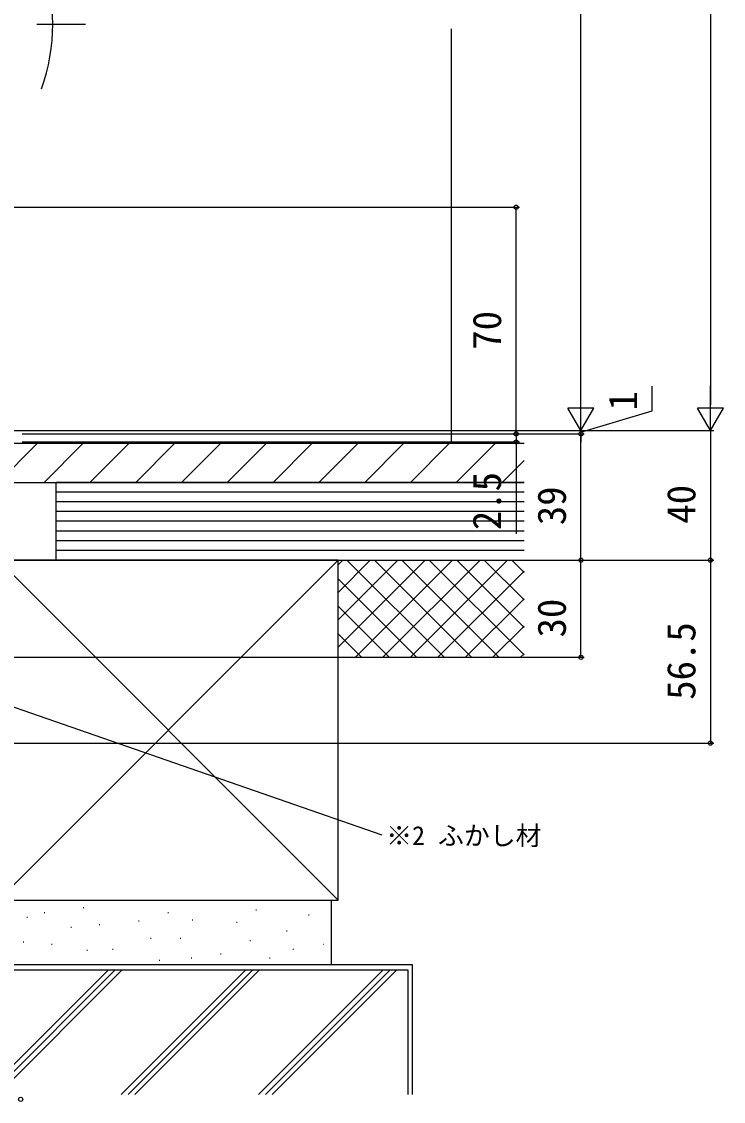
# Model space of a CAD drawing. Units: millimetres, scale not verified. Extents: x -538 to 512, y -790 to 792.
# Drawn here: x -93.1 to 123.7, y -205.6 to 127.9 of the extents above; entities that cross this region are included whole.
import ezdxf
from ezdxf.enums import TextEntityAlignment as Align

# ---------------------------------------------------------------- set-up
doc = ezdxf.new("R2010")
doc.units = ezdxf.units.MM
doc.header["$LTSCALE"] = 4
for name, color, linetype in [('0-4_YKK_12', 2, 'Continuous'), ('0-7_YKK_D', 6, 'Continuous'), ('0-9_YSS_K', 3, 'Continuous'), ('0-A_YSS_KE', 3, 'Continuous')]:
    doc.layers.add(name, color=color, linetype=linetype)
doc.styles.add('ＭＳ ゴシック', font='')
doc.styles.get('ＭＳ ゴシック').set_extended_font_data('MS Gothic')

msp = doc.modelspace()

# ---------------------------------------------------------------- linework, layer by layer
at = {"layer": '0-4_YKK_12'}
msp.add_line((-88.338, 127.128), (-73.338, 127.128), dxfattribs=at)
msp.add_arc((-143.438, 127.128), 60, 340.52878, 19.47122, dxfattribs=at)
at = {"layer": '0-7_YKK_D'}
for p, q in [((119.662, 293.554), (119.662, 9.554)), ((79.662, 9.554), (79.662, 263.554)), ((-117.638, 70.554), (60.662, 70.554)), ((59.662, 0.554), (59.662, 70.554)), ((79.662, 1.554), (79.662, 15.41)), ((119.662, 1.554), (119.662, 15.41)), ((79.662, 1.554), (75.662, 8.482)), ((83.662, 8.482), (75.662, 8.482)), ((79.662, 1.554), (83.662, 8.482)), ((119.662, 1.554), (115.662, 8.482)), ((123.662, 8.482), (115.662, 8.482)), ((119.662, 1.554), (123.662, 8.482)), ((79.662, 1.554), (79.662, 4.104)), ((-134.938, 1.554), (120.662, 1.554)), ((-134.938, 1.554), (80.662, 1.554)), ((-134.938, 1.554), (120.662, 1.554)), ((-134.938, 1.554), (80.662, 1.554)), ((-92.838, 0.554), (60.662, 0.554)), ((-92.838, 0.554), (60.662, 0.554)), ((-92.838, 0.554), (80.662, 0.554)), ((-92.838, 0.554), (80.662, 0.554)), ((59.662, 0.554), (59.662, 3.104)), ((59.662, 0.554), (59.662, -1.946)), ((79.662, 1.554), (79.662, 0.554)), ((79.662, 1.554), (79.662, 0.554)), ((79.662, 0.554), (79.662, -1.996)), ((79.662, -38.446), (79.662, 0.554)), ((119.662, 1.554), (119.662, -38.446)), ((-92.838, -1.946), (60.662, -1.946)), ((59.662, -1.946), (59.662, -30.274)), ((-113.338, -38.446), (120.662, -38.446)), ((-113.338, -38.446), (120.662, -38.446)), ((-92.838, -38.446), (80.662, -38.446)), ((-84.338, -38.446), (80.662, -38.446)), ((79.662, -68.446), (79.662, -38.446)), ((119.662, -38.446), (119.662, -94.946)), ((-157.838, -68.446), (80.662, -68.446)), ((-155.638, -94.946), (120.662, -94.946))]:
    msp.add_line(p, q, dxfattribs=at)
for points in [[(79.662, 1.054), (101.662, 7.654), (101.662, 15.267)], [(-112.338, -77.955), (-109.929, -78.791), (18.221, -123.276)]]:
    msp.add_lwpolyline(points, dxfattribs=at)
for centre in [(59.662, 70.554), (59.662, 0.554), (59.662, 0.554), (79.662, 0.554), (79.662, 0.554), (59.662, -1.946), (79.662, -38.446), (79.662, -38.446), (119.662, -38.446), (119.662, -38.446), (79.662, -68.446), (119.662, -94.946), (-93.338, -204.946)]:
    msp.add_circle(centre, 0.637, dxfattribs=at)
at = {"layer": '0-9_YSS_K'}
for p, q in [((39.662, -2.446), (39.662, 125.628)), ((-100.253, -14.446), (-88.253, -2.446)), ((-86.111, -14.446), (-74.111, -2.446)), ((-71.969, -14.446), (-59.969, -2.446)), ((-57.827, -14.446), (-45.827, -2.446)), ((-43.685, -14.446), (-31.685, -2.446)), ((-29.543, -14.446), (-17.543, -2.446)), ((-15.401, -14.446), (-3.401, -2.446)), ((-1.258, -14.446), (10.742, -2.446)), ((12.884, -14.446), (24.884, -2.446)), ((27.026, -14.446), (39.026, -2.446)), ((41.168, -14.446), (53.168, -2.446)), ((55.31, -14.446), (62.086, -7.67)), ((62.086, -17.446), (-82.338, -17.446)), ((62.086, -20.446), (-82.338, -20.446)), ((62.086, -23.446), (-82.338, -23.446)), ((62.086, -26.446), (-82.338, -26.446)), ((62.086, -29.446), (-82.338, -29.446)), ((62.086, -32.446), (-82.338, -32.446)), ((62.086, -35.446), (-82.338, -35.446)), ((-100.338, -143.446), (4.662, -38.446)), ((4.662, -143.446), (-100.338, -38.446)), ((4.662, -38.446), (62.086, -38.446)), ((4.662, -39.899), (6.114, -38.446)), ((4.662, -48.384), (14.599, -38.446)), ((4.662, -56.869), (23.085, -38.446)), ((4.662, -65.355), (31.57, -38.446)), ((37.386, -68.446), (7.386, -38.446)), ((10.055, -68.446), (40.055, -38.446)), ((45.871, -68.446), (15.871, -38.446)), ((18.541, -68.446), (48.541, -38.446)), ((54.357, -68.446), (24.357, -38.446)), ((27.026, -68.446), (57.026, -38.446)), ((62.086, -67.69), (32.842, -38.446)), ((62.086, -59.205), (41.327, -38.446)), ((62.086, -50.72), (49.813, -38.446)), ((62.086, -42.235), (58.298, -38.446)), ((35.511, -68.446), (62.086, -41.871)), ((28.901, -68.446), (4.662, -44.207)), ((20.416, -68.446), (4.662, -52.692)), ((43.996, -68.446), (62.086, -50.357)), ((52.482, -68.446), (62.086, -58.842)), ((11.93, -68.446), (4.662, -61.178)), ((4.662, -68.446), (62.086, -68.446)), ((60.967, -68.446), (62.086, -67.327)), ((-120.837, -164.946), (26.163, -164.946)), ((-104.737, -203.446), (-66.237, -164.946)), ((-102.616, -203.446), (-64.116, -164.946)), ((-100.495, -203.446), (-61.995, -164.946)), ((-23.811, -164.946), (-62.311, -203.446)), ((-60.19, -203.446), (-21.69, -164.946)), ((-19.568, -164.946), (-58.068, -203.446)), ((-19.885, -203.446), (18.615, -164.946)), ((-17.763, -203.446), (20.737, -164.946)), ((-15.642, -203.446), (22.858, -164.946)), ((26.163, -164.946), (26.163, -203.446))]:
    msp.add_line(p, q, dxfattribs=at)
at = {"layer": '0-A_YSS_KE'}
for p, q in [((62.086, -2.446), (-107.338, -2.446)), ((62.086, -14.446), (-82.338, -14.446)), ((-82.338, -38.446), (-82.338, -14.446)), ((-82.338, -38.446), (62.086, -38.446)), ((-97.338, -143.446), (2.662, -143.446)), ((-74.021, -145.687), (-73.821, -145.687)), ((-20.682, -146.443), (-20.482, -146.443)), ((2.662, -163.446), (2.662, -143.446)), ((-91.422, -148.713), (-91.222, -148.713)), ((-86.126, -147.2), (-85.926, -147.2)), ((-56.998, -149.848), (-56.798, -149.848)), ((-47.919, -147.2), (-47.719, -147.2)), ((-40.353, -149.47), (-40.153, -149.47)), ((-4.415, -147.957), (-4.215, -147.957)), ((-77.804, -151.739), (-77.604, -151.739)), ((-69.103, -150.983), (-68.903, -150.983)), ((-26.734, -150.226), (-26.534, -150.226)), ((-11.224, -152.874), (-11.024, -152.874)), ((-92.557, -156.279), (-92.357, -156.279)), ((-53.215, -155.144), (-53.015, -155.144)), ((-44.136, -155.144), (-43.936, -155.144)), ((-22.573, -155.901), (-22.373, -155.901)), ((-83.856, -157.036), (-83.656, -157.036)), ((-72.886, -158.927), (-72.686, -158.927)), ((-64.942, -158.549), (-64.742, -158.549)), ((-9.333, -158.549), (-9.133, -158.549)), ((0.124, -157.036), (0.324, -157.036)), ((-50.567, -161.953), (-50.367, -161.953)), ((-40.731, -161.197), (-40.531, -161.197)), ((-31.652, -160.062), (-31.452, -160.062)), ((-16.521, -161.197), (-16.321, -161.197)), ((2.662, -163.446), (-97.338, -163.446))]:
    msp.add_line(p, q, dxfattribs=at)
for points in [[(-107.338, -2.446), (-107.338, -14.446), (62.086, -14.446)], [(27.663, -203.446), (27.663, -163.446), (-122.337, -163.446)]]:
    msp.add_lwpolyline(points, dxfattribs=at)
msp.add_lwpolyline([(4.662, -143.446), (4.662, -38.446), (-100.338, -38.446), (-100.338, -143.446)], close=True, dxfattribs=at)

# ---------------------------------------------------------------- texts
at = {"layer": '0-7_YKK_D', "style": 'ＭＳ ゴシック'}
for s, p in [('70', (57.662, 26.554)), ('1', (99.662, 7.813)), ('2.5', (57.662, -29.16)), ('39', (77.662, -27.64)), ('40', (117.662, -27.174)), ('30', (77.662, -62.31)), ('56.5', (117.662, -81.56))]:
    msp.add_text(s, height=8.798, rotation=90, dxfattribs=at).set_placement(p, align=Align.BOTTOM_LEFT)
msp.add_text('※2 ふかし材', height=5.865, dxfattribs=at).set_placement((19.526, -128.193), align=Align.BOTTOM_LEFT)

doc.saveas('drawing.dxf')
